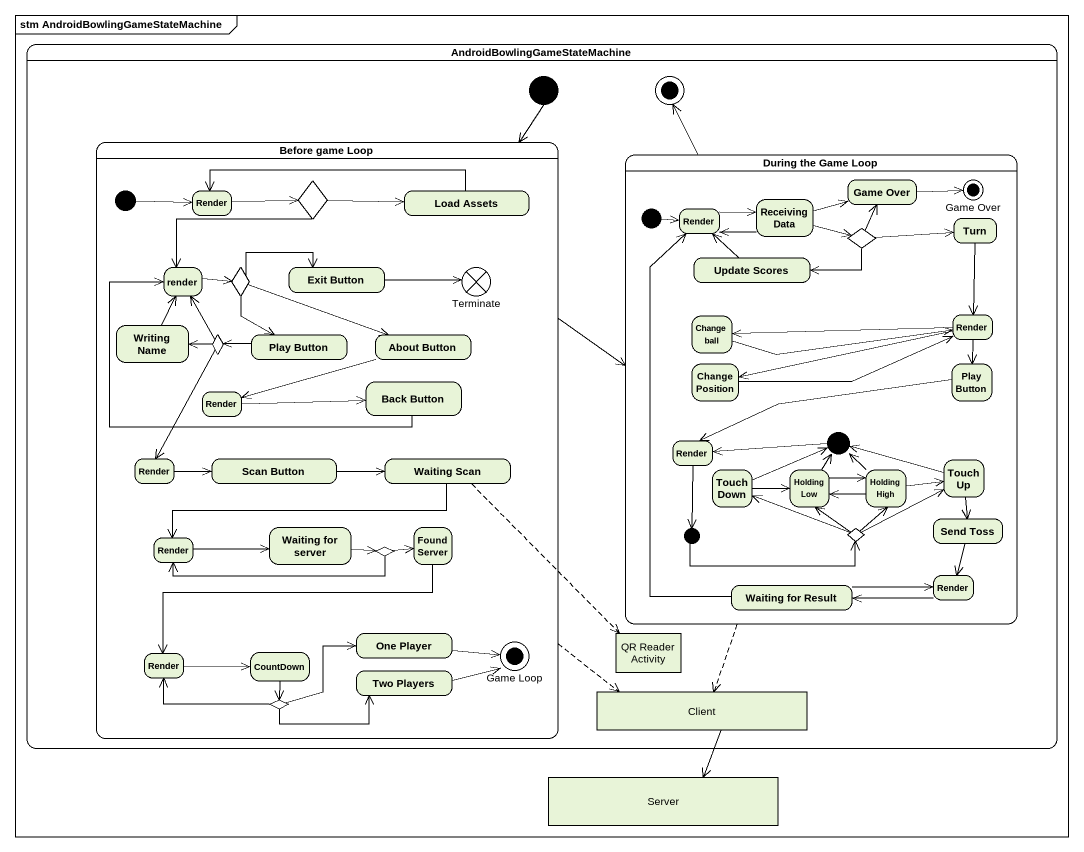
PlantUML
@startuml
mainframe stm AndroidBowlingGameStateMachine
hide empty description
state "AndroidBowlingGameStateMachine" as AndroidBowlingGameStateMachi {
  state "Before game Loop" as Before_game_Loop {
    state Render
    state choice1 <<choice>>
    state "Load Assets" as Load_Assets
    state render
    state choice3 <<choice>>
    state "Exit Button" as Exit_Button
    state Terminate <<end>>
    state "Writing Name" as Writing_Name
    state choice4 <<choice>>
    state "Play Button" as Play_Button
    state "About Button" as About_Button
    state "Render" as Render_4
    state "Back Button" as Back_Button
    state "Render" as Render_5
    state "Scan Button" as Scan_Button
    state "Waiting Scan" as Waiting_Scan
    state "Render" as Render_7
    state "Waiting for server" as Waiting_for_server
    state choice5 <<choice>>
    state "Found Server" as Found_Server
    state "Render" as Render_9
    state CountDown
    state "One Player" as One_Player
    state "Game Loop" as Game_Loop <<end>>
    state "Two Players" as Two_Players
    state choice7 <<choice>>
    [*] -right-> Render
  }
  state "During the Game Loop" as During_the_Game_Loop {
    state "Render" as Render_2
    state "Receiving Data" as Receiving_Data
    state "Game Over" as Game_Over
    state Turn
    state "Game Over" as Game_Over_2 <<end>>
    state "Update Scores" as Update_Scores
    state choice2 <<choice>>
    state "Change ball" as Change_ball
    state "Render" as Render_3
    state "Change Position" as Change_Position
    state "Play Button" as Play_Button_2
    state junction1 <<choice>>
    state "Render" as Render_6
    state "Touch Down" as Touch_Down
    state "Holding Low" as Holding_Low
    state "Holding High" as Holding_High
    state "Touch Up" as Touch_Up
    state "Send Toss" as Send_Toss
    state junction2 <<choice>>
    state choice6 <<choice>>
    state "Waiting for Result" as Waiting_for_Result
    state "Render" as Render_8
    [*] -right-> Render_2
  }
  state "QR Reader Activity" as QR_Reader_Activity <<object>>
  state Client <<object>>
  [*] --> Before_game_Loop
  During_the_Game_Loop -up-> [*]
}
state Server <<object>>
Before_game_Loop -right-> During_the_Game_Loop
Before_game_Loop -[dashed]-> Client
During_the_Game_Loop -[dashed]-> Client
Render -right-> choice1
choice1 -right-> Load_Assets
choice1 --> render
Load_Assets -left-> Render
Render_2 -right-> Receiving_Data
Receiving_Data -left-> Render_2
Receiving_Data -right-> Game_Over
Receiving_Data -right-> choice2
Game_Over -right-> Game_Over_2
Turn --> Render_3
Update_Scores -up-> Render_2
choice2 -up-> Game_Over
choice2 -right-> Turn
choice2 -left-> Update_Scores
render -right-> choice3
choice3 -right-> Exit_Button
choice3 --> Play_Button
choice3 -right-> About_Button
Exit_Button -right-> Terminate
Writing_Name -up-> render
choice4 -up-> render
choice4 -left-> Writing_Name
choice4 --> Render_5
Play_Button -left-> choice4
About_Button -left-> Render_4
Change_ball -right-> Render_3
Render_3 -left-> Change_ball
Render_3 -left-> Change_Position
Render_3 --> Play_Button_2
Render_4 -right-> Back_Button
Back_Button -left-> render
Change_Position -right-> Render_3
Play_Button_2 -left-> Render_6
junction1 -left-> Render_6
Render_5 -right-> Scan_Button
Scan_Button -right-> Waiting_Scan
Waiting_Scan -left-> Render_7
Waiting_Scan -[dashed]-> QR_Reader_Activity
Render_6 --> junction2
Touch_Down -right-> junction1
Touch_Down -right-> Holding_Low
Holding_Low -up-> junction1
Holding_Low -right-> Holding_High
Holding_High -up-> junction1
Holding_High -left-> Holding_Low
Holding_High -right-> Touch_Up
Touch_Up -left-> junction1
Touch_Up --> Send_Toss
Send_Toss --> Render_8
Render_7 -right-> Waiting_for_server
Waiting_for_server -right-> choice5
choice5 -left-> Render_7
choice5 -right-> Found_Server
Found_Server -left-> Render_9
junction2 -right-> choice6
choice6 -left-> Touch_Down
choice6 -up-> Holding_Low
choice6 -up-> Holding_High
choice6 -right-> Touch_Up
Waiting_for_Result -up-> Render_2
Waiting_for_Result -right-> Render_8
Render_8 -left-> Waiting_for_Result
Render_9 -right-> CountDown
CountDown --> choice7
One_Player -right-> Game_Loop
Two_Players -right-> Game_Loop
Client --> Server
choice7 -left-> Render_9
choice7 -right-> One_Player
choice7 -right-> Two_Players
@enduml
